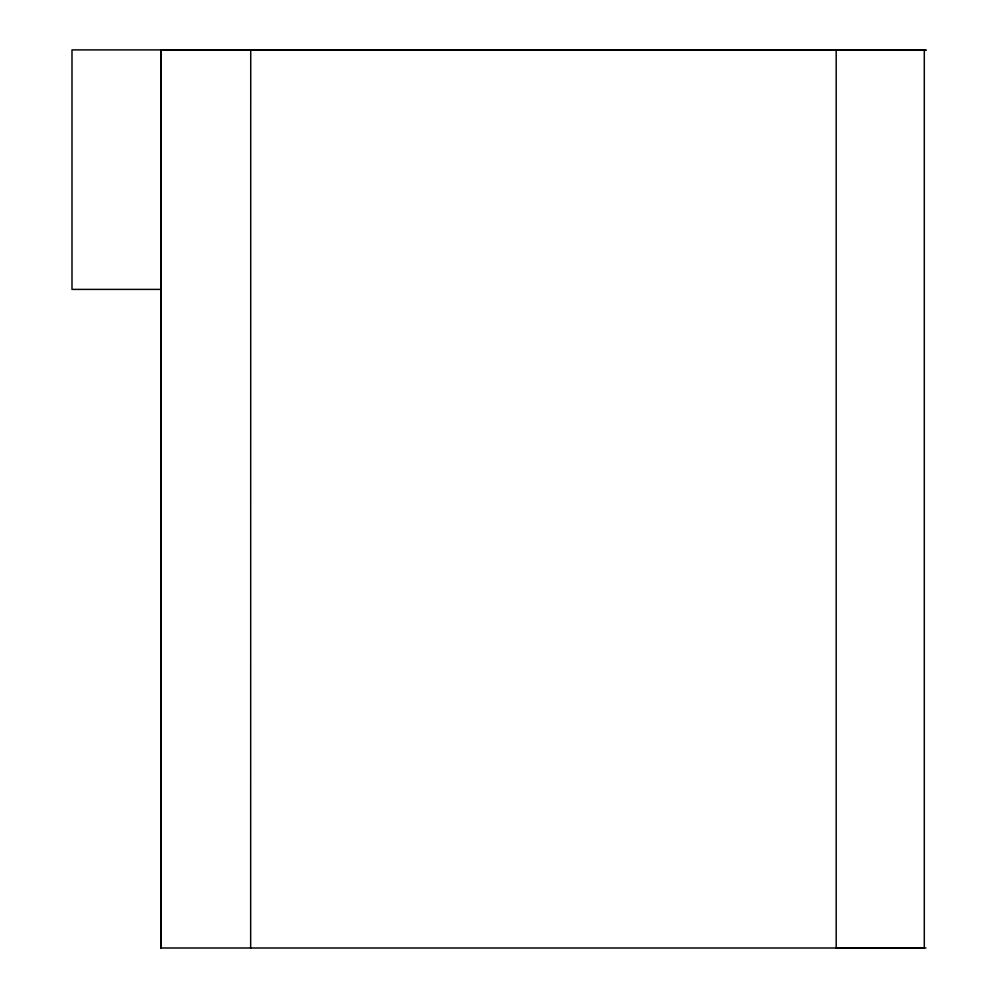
<?xml version="1.0" encoding="UTF-8"?>
<svg xmlns="http://www.w3.org/2000/svg" width="998" height="998" viewBox="0 0 998 998"><rect width="100%" height="100%" fill="white"/><g stroke="black" fill="none" stroke-linecap="round" stroke-linejoin="round"><path stroke-width="1.5" d="M160.915 49.9L160.853 948.088L160.915 49.9L925.994 50.274M250.66 948.1L250.723 49.912M925.994 49.925L71.993 49.9L71.993 289.395L160.915 289.395M160.915 948L926.007 948M924.298 49.912L924.298 948L836.199 947.988L836.187 49.9"/></g></svg>
